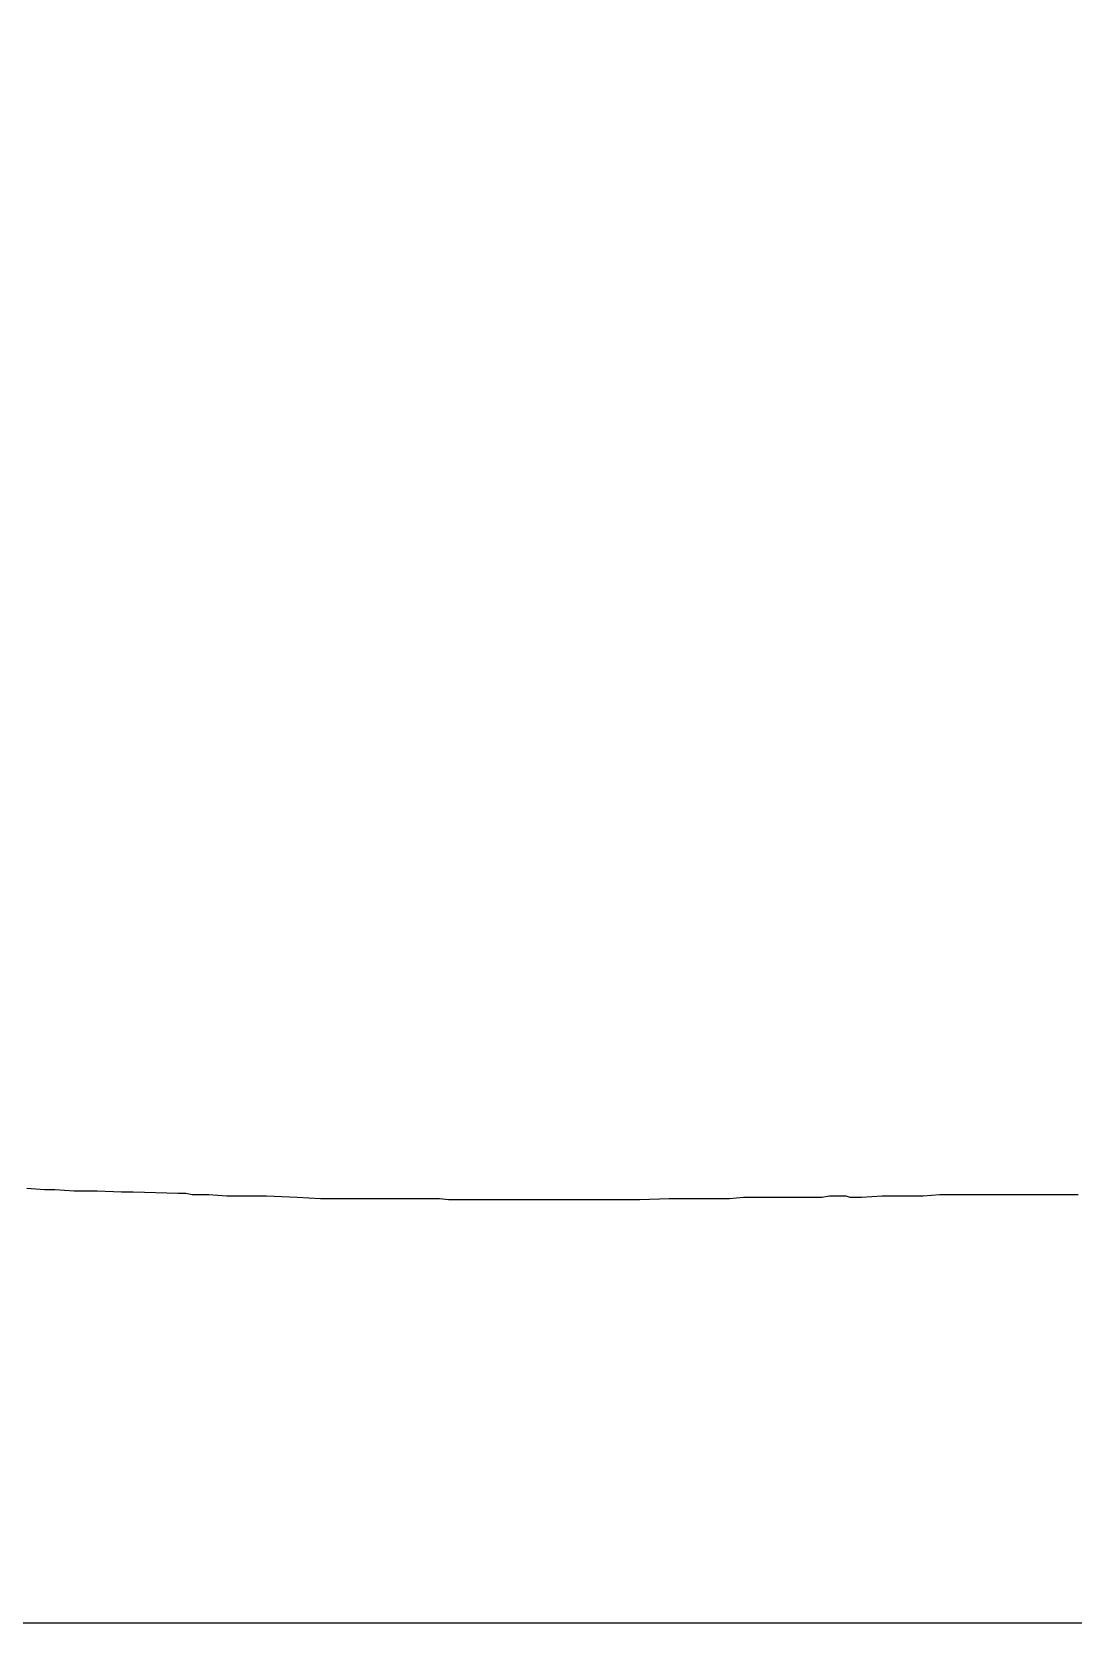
# Model space of a CAD drawing. Extents: x 0.1 to 10.9, y 0.1 to 8.4.
# Drawn here: x 2.8 to 5.507, y 0.099 to 4.236 of the extents above; entities that cross this region are included whole.
import ezdxf

# ---------------------------------------------------------------- set-up
doc = ezdxf.new("R2010")
doc.units = 0
doc.header["$MEASUREMENT"] = 0
doc.layers.add('STATE', color=7, linetype='CONTINUOUS')

# ---------------------------------------------------------------- blocks, each defined once
blk = doc.blocks.new('BLOCK_2')
at = {"layer": 'STATE'}
blk.add_lwpolyline([(0.0933, 0.0987), (0.0933, 8.3733), (10.9199, 8.3733), (10.9199, 0.0987), (0.0933, 0.0987)], dxfattribs=at)
at = {"layer": 'STATE', "color": 2}
blk.add_lwpolyline([(5.52, 1.2122), (5.41, 1.2122), (5.3733, 1.2122), (5.37, 1.2122), (5.3333, 1.2122), (5.2966, 1.2122), (5.2833, 1.2122), (5.28, 1.2122), (5.2766, 1.2122), (5.2733, 1.2122), (5.27, 1.2122), (5.2666, 1.2122), (5.2633, 1.2122), (5.24, 1.2122), (5.23, 1.2122), (5.2266, 1.2122), (5.2233, 1.2122), (5.22, 1.2122), (5.2133, 1.2122), (5.21, 1.2122), (5.16, 1.2122), (5.1166, 1.2089), (5.0633, 1.2089), (5.06, 1.2089), (5.0566, 1.2089), (5.0433, 1.2089), (5.04, 1.2089), (5.03, 1.2089), (5.01, 1.2089), (4.9566, 1.2055), (4.95, 1.2055), (4.9333, 1.2055), (4.9266, 1.2055), (4.9166, 1.2089), (4.9133, 1.2089), (4.88, 1.2089), (4.8733, 1.2089), (4.8533, 1.2055), (4.8066, 1.2055), (4.8033, 1.2055), (4.7666, 1.2055), (4.7466, 1.2055), (4.69, 1.2055), (4.6733, 1.2055), (4.67, 1.2055), (4.65, 1.2055), (4.6133, 1.2022), (4.61, 1.2022), (4.6066, 1.2022), (4.57, 1.2022), (4.5466, 1.2022), (4.53, 1.2022), (4.5033, 1.2022), (4.4866, 1.2022), (4.4566, 1.2022), (4.38, 1.1989), (4.3666, 1.1989), (4.3633, 1.1989), (4.32, 1.1989), (4.3166, 1.1989), (4.3, 1.1989), (4.1433, 1.1989), (4.14, 1.1989), (4.1366, 1.1989), (4.13, 1.1989), (4.1166, 1.1989), (4.0466, 1.1989), (4.0333, 1.1989), (4.01, 1.1989), (3.9866, 1.1989), (3.9666, 1.1989), (3.95, 1.1989), (3.9333, 1.1989), (3.8833, 1.1989), (3.86, 1.2022), (3.8167, 1.2022), (3.7666, 1.2022), (3.75, 1.2022), (3.72, 1.2022), (3.65, 1.2022), (3.6433, 1.2022), (3.64, 1.2022), (3.6367, 1.2022), (3.6266, 1.2022), (3.5633, 1.2022), (3.55, 1.2022), (3.49, 1.2055), (3.41, 1.2089), (3.4, 1.2089), (3.3933, 1.2089), (3.3833, 1.2089), (3.3566, 1.2089), (3.3533, 1.2089), (3.3067, 1.2089), (3.26, 1.2122), (3.22, 1.2122), (3.2167, 1.2122), (3.2, 1.2155), (3.1867, 1.2155), (3.18, 1.2155), (3.0633, 1.2189), (3.0567, 1.2189), (3.0333, 1.2189), (2.97, 1.2222), (2.95, 1.2222), (2.9266, 1.2222), (2.91, 1.2222), (2.86, 1.2255), (2.8533, 1.2255), (2.8467, 1.2255), (2.8333, 1.2255), (2.7867, 1.2289)], dxfattribs=at)

msp = doc.modelspace()

# ---------------------------------------------------------------- block references
at = {"layer": 'STATE'}
msp.add_blockref('BLOCK_2', (0, 0), dxfattribs=at)

doc.saveas('drawing.dxf')
